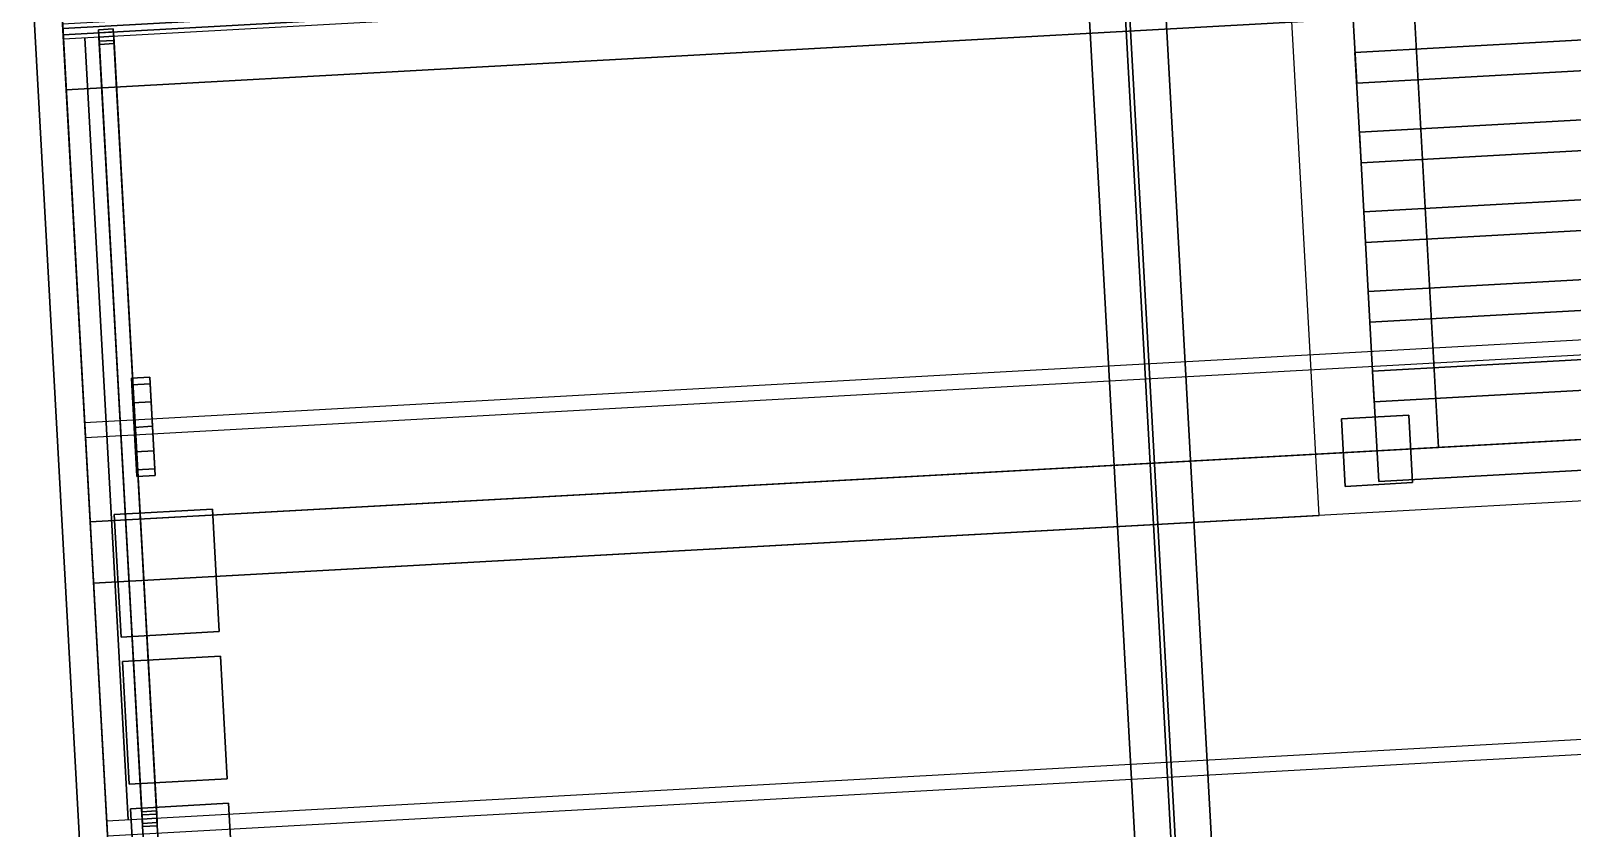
# Model space of a CAD drawing. Header units: millimetres. Extents: x -2005 to 6910, y -1718 to 7197.
# Drawn here: x -196 to 2315, y 1298 to 2597 of the extents above; entities that cross this region are included whole.
import ezdxf

# ---------------------------------------------------------------- set-up
doc = ezdxf.new("R2010")
doc.units = ezdxf.units.MM
for name, color, linetype in [('allocated_RRU_W_2', 7, 'Continuous'), ('allocated_RRU_W_3', 7, 'Continuous'), ('allocated_RRU_W_4', 7, 'Continuous'), ('embedded_beam_2', 7, 'Continuous'), ('embedded_beam_3', 7, 'Continuous'), ('embedded_beam_4', 7, 'Continuous'), ('exposed_roof_member', 7, 'Continuous'), ('fourth_floor_steel_deck', 7, 'Continuous'), ('open_roof_hatch', 7, 'Continuous'), ('primary_fourth_floor_floor_EW', 7, 'Continuous'), ('roof_cable_tray', 7, 'Continuous'), ('roof_parapet', 7, 'Continuous'), ('roof_slab', 7, 'Continuous'), ('tank_bosses_W', 7, 'Continuous'), ('tank_panels_W', 7, 'Continuous'), ('tank_ribs_W', 7, 'Continuous'), ('timber_access_frame', 7, 'Continuous'), ('timber_stair_treads', 7, 'Continuous')]:
    doc.layers.add(name, color=color, linetype=linetype)

msp = doc.modelspace()

# ---------------------------------------------------------------- linework, layer by layer
at = {"layer": 'allocated_RRU_W_2'}
for points in [[(-22.4, 1130.5, 20700), (-33.5, 1330.2, 20700), (126.3, 1339, 20700), (137.3, 1139.3, 20700)], [(-22.4, 1130.5, 21120), (137.3, 1139.3, 21120), (126.3, 1339, 21120), (-33.5, 1330.2, 21120)], [(126.3, 1339, 20700), (-33.5, 1330.2, 20700), (-33.5, 1330.2, 21120), (126.3, 1339, 21120)], [(137.3, 1139.3, 20700), (126.3, 1339, 20700), (126.3, 1339, 21120), (137.3, 1139.3, 21120)], [(-33.5, 1330.2, 20700), (-22.4, 1130.5, 20700), (-22.4, 1130.5, 21120), (-33.5, 1330.2, 21120)]]:
    msp.add_3dface(points, dxfattribs=at)
at = {"layer": 'allocated_RRU_W_3'}
for points in [[(-35.7, 1370.1, 20700), (-46.7, 1569.8, 20700), (113, 1578.6, 20700), (124.1, 1379, 20700)], [(-35.7, 1370.1, 21120), (124.1, 1379, 21120), (113, 1578.6, 21120), (-46.7, 1569.8, 21120)], [(113, 1578.6, 20700), (-46.7, 1569.8, 20700), (-46.7, 1569.8, 21120), (113, 1578.6, 21120)], [(-46.7, 1569.8, 20700), (-35.7, 1370.1, 20700), (-35.7, 1370.1, 21120), (-46.7, 1569.8, 21120)], [(124.1, 1379, 20700), (113, 1578.6, 20700), (113, 1578.6, 21120), (124.1, 1379, 21120)], [(-35.7, 1370.1, 20700), (124.1, 1379, 20700), (124.1, 1379, 21120), (-35.7, 1370.1, 21120)]]:
    msp.add_3dface(points, dxfattribs=at)
at = {"layer": 'allocated_RRU_W_4'}
for points in [[(-48.9, 1609.8, 20700), (-60, 1809.4, 20700), (99.8, 1818.3, 20700), (110.8, 1618.6, 20700)], [(-48.9, 1609.8, 21120), (110.8, 1618.6, 21120), (99.8, 1818.3, 21120), (-60, 1809.4, 21120)], [(99.8, 1818.3, 20700), (-60, 1809.4, 20700), (-60, 1809.4, 21120), (99.8, 1818.3, 21120)], [(-60, 1809.4, 20700), (-48.9, 1609.8, 20700), (-48.9, 1609.8, 21120), (-60, 1809.4, 21120)], [(110.8, 1618.6, 20700), (99.8, 1818.3, 20700), (99.8, 1818.3, 21120), (110.8, 1618.6, 21120)], [(-48.9, 1609.8, 20700), (110.8, 1618.6, 20700), (110.8, 1618.6, 21120), (-48.9, 1609.8, 21120)]]:
    msp.add_3dface(points, dxfattribs=at)
at = {"layer": 'embedded_beam_2'}
msp.add_3dface([(-71.1, 1286, 24820), (5121, 1573.1, 24820), (5119.6, 1597.1, 24820), (-72.4, 1310, 24820)], dxfattribs=at)
at = {"layer": 'embedded_beam_3'}
msp.add_3dface([(-107, 1935, 24820), (5085.1, 2222.1, 24820), (5083.8, 2246.1, 24820), (-108.3, 1959, 24820)], dxfattribs=at)
at = {"layer": 'embedded_beam_4'}
msp.add_3dface([(-142.9, 2584.1, 24820), (5049.2, 2871.1, 24820), (5047.9, 2895.1, 24820), (-144.2, 2608, 24820)], dxfattribs=at)
at = {"layer": 'exposed_roof_member'}
for points in [[(1668.3, 92.2, 24682), (1793.1, 99.1, 24682), (1506, 5291.2, 24682), (1381.2, 5284.3, 24682)], [(1793.1, 99.1, 24673), (1668.3, 92.2, 24673), (1381.2, 5284.3, 24673), (1506, 5291.2, 24673)], [(1668.3, 92.2, 24825), (1793.1, 99.1, 24825), (1506, 5291.2, 24825), (1381.2, 5284.3, 24825)], [(1793.1, 99.1, 24816), (1668.3, 92.2, 24816), (1381.2, 5284.3, 24816), (1506, 5291.2, 24816)], [(1668.3, 92.2, 24673), (1668.3, 92.2, 24682), (1381.2, 5284.3, 24682), (1381.2, 5284.3, 24673)], [(1668.3, 92.2, 24816), (1668.3, 92.2, 24825), (1381.2, 5284.3, 24825), (1381.2, 5284.3, 24816)], [(1727.2, 95.5, 24816), (1734.2, 95.9, 24816), (1447.1, 5288, 24816), (1440.1, 5287.6, 24816)], [(1734.2, 95.9, 24682), (1727.2, 95.5, 24682), (1440.1, 5287.6, 24682), (1447.1, 5288, 24682)], [(1727.2, 95.5, 24682), (1727.2, 95.5, 24816), (1440.1, 5287.6, 24816), (1440.1, 5287.6, 24682)], [(1734.2, 95.9, 24816), (1734.2, 95.9, 24682), (1447.1, 5288, 24682), (1447.1, 5288, 24816)], [(1793.1, 99.1, 24682), (1793.1, 99.1, 24673), (1506, 5291.2, 24673), (1506, 5291.2, 24682)], [(1793.1, 99.1, 24825), (1793.1, 99.1, 24816), (1506, 5291.2, 24816), (1506, 5291.2, 24825)]]:
    msp.add_3dface(points, dxfattribs=at)
at = {"layer": 'fourth_floor_steel_deck'}
for points in [[(-93.9, 1697.4, 20725), (1903.1, 1807.8, 20725), (1803.7, 3605.1, 20725), (-193.2, 3494.7, 20725)], [(0, 0, 20725), (5192.1, 287.1, 20725), (5098.2, 1984.5, 20725), (-93.9, 1697.4, 20725)]]:
    msp.add_3dface(points, dxfattribs=at)
at = {"layer": 'open_roof_hatch'}
msp.add_3dface([(2097.3, 1918.7, 25030), (3095.7, 1973.9, 25030), (3029.5, 3172.1, 26200), (2031, 3116.9, 26200)], dxfattribs=at)
at = {"layer": 'primary_fourth_floor_floor_EW'}
for points in [[(-148.8, 2690.9, 20235), (-138.3, 2501.2, 20235), (5053.8, 2788.3, 20235), (5043.3, 2978, 20235)], [(-138.3, 2501.2, 20215), (-148.8, 2690.9, 20215), (5043.3, 2978, 20215), (5053.8, 2788.3, 20215)], [(-148.8, 2690.9, 20725), (-138.3, 2501.2, 20725), (5053.8, 2788.3, 20725), (5043.3, 2978, 20725)], [(-138.3, 2501.2, 20705), (-148.8, 2690.9, 20705), (5043.3, 2978, 20705), (5053.8, 2788.3, 20705)], [(-143.8, 2601, 20705), (-143.3, 2591, 20705), (5048.8, 2878.1, 20705), (5048.3, 2888.1, 20705)], [(-143.3, 2591, 20235), (-143.8, 2601, 20235), (5048.3, 2888.1, 20235), (5048.8, 2878.1, 20235)], [(-143.3, 2591, 20705), (-143.3, 2591, 20235), (5048.8, 2878.1, 20235), (5048.8, 2878.1, 20705)], [(-138.3, 2501.2, 20235), (-138.3, 2501.2, 20215), (5053.8, 2788.3, 20215), (5053.8, 2788.3, 20235)], [(-138.3, 2501.2, 20725), (-138.3, 2501.2, 20705), (5053.8, 2788.3, 20705), (5053.8, 2788.3, 20725)], [(-148.8, 2690.9, 20235), (-148.8, 2690.9, 20215), (-138.3, 2501.2, 20215), (-138.3, 2501.2, 20235)], [(-148.8, 2690.9, 20725), (-148.8, 2690.9, 20705), (-138.3, 2501.2, 20705), (-138.3, 2501.2, 20725)], [(-143.8, 2601, 20705), (-143.8, 2601, 20235), (-143.3, 2591, 20235), (-143.3, 2591, 20705)]]:
    msp.add_3dface(points, dxfattribs=at)
at = {"layer": 'roof_cable_tray'}
for points in [[(-340, 5315.3, 25137.5), (-499.7, 5306.5, 25137.5), (-198.7, -137.2, 25137.5), (-39, -128.3, 25137.5)], [(-499.7, 5306.5, 25062.5), (-340, 5315.3, 25062.5), (-39, -128.3, 25062.5), (-198.7, -137.2, 25062.5)], [(-340, 5315.3, 25062.5), (-340, 5315.3, 25137.5), (-39, -128.3, 25137.5), (-39, -128.3, 25062.5)]]:
    msp.add_3dface(points, dxfattribs=at)
at = {"layer": 'roof_parapet'}
for points in [[(-649, -35.9, 25000), (-936.1, 5156.2, 25000), (-287.1, 5192.1, 25000), (0, 0, 25000)], [(-649, -35.9, 25550), (0, 0, 25550), (-287.1, 5192.1, 25550), (-936.1, 5156.2, 25550)], [(0, 0, 25000), (-287.1, 5192.1, 25000), (-287.1, 5192.1, 25550), (0, 0, 25550)]]:
    msp.add_3dface(points, dxfattribs=at)
at = {"layer": 'roof_slab'}
for points in [[(-99.4, 1797.3, 24825), (-176.7, 3195.1, 24825), (2020, 3316.6, 24825), (2097.3, 1918.7, 24825)], [(-99.4, 1797.3, 25000), (2097.3, 1918.7, 25000), (2020, 3316.6, 25000), (-176.7, 3195.1, 25000)], [(2097.3, 1918.7, 24825), (2020, 3316.6, 24825), (2020, 3316.6, 25000), (2097.3, 1918.7, 25000)], [(-176.7, 3195.1, 24825), (-99.4, 1797.3, 24825), (-99.4, 1797.3, 25000), (-176.7, 3195.1, 25000)], [(0, 0, 24825), (-99.4, 1797.3, 24825), (5092.7, 2084.3, 24825), (5192.1, 287.1, 24825)], [(0, 0, 25000), (5192.1, 287.1, 25000), (5092.7, 2084.3, 25000), (-99.4, 1797.3, 25000)], [(5092.7, 2084.3, 24825), (-99.4, 1797.3, 24825), (-99.4, 1797.3, 25000), (5092.7, 2084.3, 25000)], [(-99.4, 1797.3, 24825), (2097.3, 1918.7, 24825), (2097.3, 1918.7, 25000), (-99.4, 1797.3, 25000)], [(-99.4, 1797.3, 24825), (0, 0, 24825), (0, 0, 25000), (-99.4, 1797.3, 25000)]]:
    msp.add_3dface(points, dxfattribs=at)
at = {"layer": 'tank_bosses_W'}
for points in [[(-31.6, 2020.6, 21147.5), (-32.2, 2031.3, 21187.5), (-2.2, 2033, 21187.5), (-1.6, 2022.3, 21147.5)], [(-32.2, 2031.3, 21187.5), (-31.6, 2020.6, 21227.5), (-1.6, 2022.3, 21227.5), (-2.2, 2033, 21187.5)], [(-31.6, 2020.6, 22072.5), (-32.2, 2031.3, 22112.5), (-2.2, 2033, 22112.5), (-1.6, 2022.3, 22072.5)], [(-32.2, 2031.3, 22112.5), (-31.6, 2020.6, 22152.5), (-1.6, 2022.3, 22152.5), (-2.2, 2033, 22112.5)], [(-31.6, 2020.6, 22997.5), (-32.2, 2031.3, 23037.5), (-2.2, 2033, 23037.5), (-1.6, 2022.3, 22997.5)], [(-32.2, 2031.3, 23037.5), (-31.6, 2020.6, 23077.5), (-1.6, 2022.3, 23077.5), (-2.2, 2033, 23037.5)], [(-31.6, 2020.6, 23922.5), (-32.2, 2031.3, 23962.5), (-2.2, 2033, 23962.5), (-1.6, 2022.3, 23922.5)], [(-32.2, 2031.3, 23962.5), (-31.6, 2020.6, 24002.5), (-1.6, 2022.3, 24002.5), (-2.2, 2033, 23962.5)], [(-24, 1882.3, 21227.5), (-31.6, 2020.6, 21227.5), (-32.2, 2031.3, 21187.5)], [(-24, 1882.3, 21227.5), (-32.2, 2031.3, 21187.5), (-31.6, 2020.6, 21147.5)], [(-24, 1882.3, 22152.5), (-31.6, 2020.6, 22152.5), (-32.2, 2031.3, 22112.5)], [(-24, 1882.3, 22152.5), (-32.2, 2031.3, 22112.5), (-31.6, 2020.6, 22072.5)], [(-24, 1882.3, 23077.5), (-31.6, 2020.6, 23077.5), (-32.2, 2031.3, 23037.5)], [(-24, 1882.3, 23077.5), (-32.2, 2031.3, 23037.5), (-31.6, 2020.6, 22997.5)], [(-24, 1882.3, 24002.5), (-31.6, 2020.6, 24002.5), (-32.2, 2031.3, 23962.5)], [(-24, 1882.3, 24002.5), (-32.2, 2031.3, 23962.5), (-31.6, 2020.6, 23922.5)], [(-30, 1991.4, 21118.2), (-31.6, 2020.6, 21147.5), (-1.6, 2022.3, 21147.5), (0, 1993, 21118.2)], [(-31.6, 2020.6, 21227.5), (-30, 1991.4, 21256.8), (0, 1993, 21256.8), (-1.6, 2022.3, 21227.5)], [(-30, 1991.4, 22043.2), (-31.6, 2020.6, 22072.5), (-1.6, 2022.3, 22072.5), (0, 1993, 22043.2)], [(-31.6, 2020.6, 22152.5), (-30, 1991.4, 22181.8), (0, 1993, 22181.8), (-1.6, 2022.3, 22152.5)], [(-30, 1991.4, 22968.2), (-31.6, 2020.6, 22997.5), (-1.6, 2022.3, 22997.5), (0, 1993, 22968.2)], [(-31.6, 2020.6, 23077.5), (-30, 1991.4, 23106.8), (0, 1993, 23106.8), (-1.6, 2022.3, 23077.5)], [(-30, 1991.4, 23893.2), (-31.6, 2020.6, 23922.5), (-1.6, 2022.3, 23922.5), (0, 1993, 23893.2)], [(-31.6, 2020.6, 24002.5), (-30, 1991.4, 24031.8), (0, 1993, 24031.8), (-1.6, 2022.3, 24002.5)], [(-24, 1882.3, 21227.5), (-30, 1991.4, 21256.8), (-31.6, 2020.6, 21227.5)], [(-24, 1882.3, 21227.5), (-31.6, 2020.6, 21147.5), (-30, 1991.4, 21118.2)], [(-24, 1882.3, 22152.5), (-30, 1991.4, 22181.8), (-31.6, 2020.6, 22152.5)], [(-24, 1882.3, 22152.5), (-31.6, 2020.6, 22072.5), (-30, 1991.4, 22043.2)], [(-24, 1882.3, 23077.5), (-30, 1991.4, 23106.8), (-31.6, 2020.6, 23077.5)], [(-24, 1882.3, 23077.5), (-31.6, 2020.6, 22997.5), (-30, 1991.4, 22968.2)], [(-24, 1882.3, 24002.5), (-30, 1991.4, 24031.8), (-31.6, 2020.6, 24002.5)], [(-24, 1882.3, 24002.5), (-31.6, 2020.6, 23922.5), (-30, 1991.4, 23893.2)], [(6.6, 1873.2, 21187.5), (-1.6, 2022.3, 21147.5), (-2.2, 2033, 21187.5)], [(6.6, 1873.2, 21187.5), (-2.2, 2033, 21187.5), (-1.6, 2022.3, 21227.5)], [(6.6, 1873.2, 22112.5), (-1.6, 2022.3, 22072.5), (-2.2, 2033, 22112.5)], [(6.6, 1873.2, 22112.5), (-2.2, 2033, 22112.5), (-1.6, 2022.3, 22152.5)], [(6.6, 1873.2, 23037.5), (-1.6, 2022.3, 22997.5), (-2.2, 2033, 23037.5)], [(6.6, 1873.2, 23037.5), (-2.2, 2033, 23037.5), (-1.6, 2022.3, 23077.5)], [(6.6, 1873.2, 23962.5), (-1.6, 2022.3, 23922.5), (-2.2, 2033, 23962.5)], [(6.6, 1873.2, 23962.5), (-2.2, 2033, 23962.5), (-1.6, 2022.3, 24002.5)], [(6.6, 1873.2, 21187.5), (0, 1993, 21118.2), (-1.6, 2022.3, 21147.5)], [(6.6, 1873.2, 21187.5), (-1.6, 2022.3, 21227.5), (0, 1993, 21256.8)], [(6.6, 1873.2, 22112.5), (0, 1993, 22043.2), (-1.6, 2022.3, 22072.5)], [(6.6, 1873.2, 22112.5), (-1.6, 2022.3, 22152.5), (0, 1993, 22181.8)], [(6.6, 1873.2, 23037.5), (0, 1993, 22968.2), (-1.6, 2022.3, 22997.5)], [(6.6, 1873.2, 23037.5), (-1.6, 2022.3, 23077.5), (0, 1993, 23106.8)], [(6.6, 1873.2, 23962.5), (0, 1993, 23893.2), (-1.6, 2022.3, 23922.5)], [(6.6, 1873.2, 23962.5), (-1.6, 2022.3, 24002.5), (0, 1993, 24031.8)], [(-27.8, 1951.4, 21107.5), (-30, 1991.4, 21118.2), (0, 1993, 21118.2), (2.2, 1953.1, 21107.5)], [(-30, 1991.4, 21256.8), (-27.8, 1951.4, 21267.5), (2.2, 1953.1, 21267.5), (0, 1993, 21256.8)], [(-27.8, 1951.4, 22032.5), (-30, 1991.4, 22043.2), (0, 1993, 22043.2), (2.2, 1953.1, 22032.5)], [(-30, 1991.4, 22181.8), (-27.8, 1951.4, 22192.5), (2.2, 1953.1, 22192.5), (0, 1993, 22181.8)], [(-27.8, 1951.4, 22957.5), (-30, 1991.4, 22968.2), (0, 1993, 22968.2), (2.2, 1953.1, 22957.5)], [(-30, 1991.4, 23106.8), (-27.8, 1951.4, 23117.5), (2.2, 1953.1, 23117.5), (0, 1993, 23106.8)], [(-27.8, 1951.4, 23882.5), (-30, 1991.4, 23893.2), (0, 1993, 23893.2), (2.2, 1953.1, 23882.5)], [(-30, 1991.4, 24031.8), (-27.8, 1951.4, 24042.5), (2.2, 1953.1, 24042.5), (0, 1993, 24031.8)], [(-24, 1882.3, 21227.5), (-27.8, 1951.4, 21267.5), (-30, 1991.4, 21256.8)], [(-24, 1882.3, 21227.5), (-30, 1991.4, 21118.2), (-27.8, 1951.4, 21107.5)], [(-24, 1882.3, 22152.5), (-27.8, 1951.4, 22192.5), (-30, 1991.4, 22181.8)], [(-24, 1882.3, 22152.5), (-30, 1991.4, 22043.2), (-27.8, 1951.4, 22032.5)], [(-24, 1882.3, 23077.5), (-27.8, 1951.4, 23117.5), (-30, 1991.4, 23106.8)], [(-24, 1882.3, 23077.5), (-30, 1991.4, 22968.2), (-27.8, 1951.4, 22957.5)], [(-24, 1882.3, 24002.5), (-27.8, 1951.4, 24042.5), (-30, 1991.4, 24031.8)], [(-24, 1882.3, 24002.5), (-30, 1991.4, 23893.2), (-27.8, 1951.4, 23882.5)], [(6.6, 1873.2, 21187.5), (2.2, 1953.1, 21107.5), (0, 1993, 21118.2)], [(6.6, 1873.2, 21187.5), (0, 1993, 21256.8), (2.2, 1953.1, 21267.5)], [(6.6, 1873.2, 22112.5), (2.2, 1953.1, 22032.5), (0, 1993, 22043.2)], [(6.6, 1873.2, 22112.5), (0, 1993, 22181.8), (2.2, 1953.1, 22192.5)], [(6.6, 1873.2, 23037.5), (2.2, 1953.1, 22957.5), (0, 1993, 22968.2)], [(6.6, 1873.2, 23037.5), (0, 1993, 23106.8), (2.2, 1953.1, 23117.5)], [(6.6, 1873.2, 23962.5), (2.2, 1953.1, 23882.5), (0, 1993, 23893.2)], [(6.6, 1873.2, 23962.5), (0, 1993, 24031.8), (2.2, 1953.1, 24042.5)], [(-25.6, 1911.5, 21118.2), (-27.8, 1951.4, 21107.5), (2.2, 1953.1, 21107.5), (4.4, 1913.2, 21118.2)], [(-27.8, 1951.4, 21267.5), (-25.6, 1911.5, 21256.8), (4.4, 1913.2, 21256.8), (2.2, 1953.1, 21267.5)], [(-25.6, 1911.5, 22043.2), (-27.8, 1951.4, 22032.5), (2.2, 1953.1, 22032.5), (4.4, 1913.2, 22043.2)], [(-27.8, 1951.4, 22192.5), (-25.6, 1911.5, 22181.8), (4.4, 1913.2, 22181.8), (2.2, 1953.1, 22192.5)], [(-25.6, 1911.5, 22968.2), (-27.8, 1951.4, 22957.5), (2.2, 1953.1, 22957.5), (4.4, 1913.2, 22968.2)], [(-27.8, 1951.4, 23117.5), (-25.6, 1911.5, 23106.8), (4.4, 1913.2, 23106.8), (2.2, 1953.1, 23117.5)], [(-25.6, 1911.5, 23893.2), (-27.8, 1951.4, 23882.5), (2.2, 1953.1, 23882.5), (4.4, 1913.2, 23893.2)], [(-27.8, 1951.4, 24042.5), (-25.6, 1911.5, 24031.8), (4.4, 1913.2, 24031.8), (2.2, 1953.1, 24042.5)], [(-24, 1882.3, 21227.5), (-25.6, 1911.5, 21256.8), (-27.8, 1951.4, 21267.5)], [(-24, 1882.3, 21227.5), (-27.8, 1951.4, 21107.5), (-25.6, 1911.5, 21118.2)], [(-24, 1882.3, 22152.5), (-25.6, 1911.5, 22181.8), (-27.8, 1951.4, 22192.5)], [(-24, 1882.3, 22152.5), (-27.8, 1951.4, 22032.5), (-25.6, 1911.5, 22043.2)], [(-24, 1882.3, 23077.5), (-25.6, 1911.5, 23106.8), (-27.8, 1951.4, 23117.5)], [(-24, 1882.3, 23077.5), (-27.8, 1951.4, 22957.5), (-25.6, 1911.5, 22968.2)], [(-24, 1882.3, 24002.5), (-25.6, 1911.5, 24031.8), (-27.8, 1951.4, 24042.5)], [(-24, 1882.3, 24002.5), (-27.8, 1951.4, 23882.5), (-25.6, 1911.5, 23893.2)], [(6.6, 1873.2, 21187.5), (4.4, 1913.2, 21118.2), (2.2, 1953.1, 21107.5)], [(6.6, 1873.2, 21187.5), (2.2, 1953.1, 21267.5), (4.4, 1913.2, 21256.8)], [(6.6, 1873.2, 22112.5), (4.4, 1913.2, 22043.2), (2.2, 1953.1, 22032.5)], [(6.6, 1873.2, 22112.5), (2.2, 1953.1, 22192.5), (4.4, 1913.2, 22181.8)], [(6.6, 1873.2, 23037.5), (4.4, 1913.2, 22968.2), (2.2, 1953.1, 22957.5)], [(6.6, 1873.2, 23037.5), (2.2, 1953.1, 23117.5), (4.4, 1913.2, 23106.8)], [(6.6, 1873.2, 23962.5), (4.4, 1913.2, 23893.2), (2.2, 1953.1, 23882.5)], [(6.6, 1873.2, 23962.5), (2.2, 1953.1, 24042.5), (4.4, 1913.2, 24031.8)], [(-24, 1882.3, 21147.5), (-25.6, 1911.5, 21118.2), (4.4, 1913.2, 21118.2), (6, 1883.9, 21147.5)], [(-25.6, 1911.5, 21256.8), (-24, 1882.3, 21227.5), (6, 1883.9, 21227.5), (4.4, 1913.2, 21256.8)], [(-24, 1882.3, 22072.5), (-25.6, 1911.5, 22043.2), (4.4, 1913.2, 22043.2), (6, 1883.9, 22072.5)], [(-25.6, 1911.5, 22181.8), (-24, 1882.3, 22152.5), (6, 1883.9, 22152.5), (4.4, 1913.2, 22181.8)], [(-24, 1882.3, 22997.5), (-25.6, 1911.5, 22968.2), (4.4, 1913.2, 22968.2), (6, 1883.9, 22997.5)], [(-25.6, 1911.5, 23106.8), (-24, 1882.3, 23077.5), (6, 1883.9, 23077.5), (4.4, 1913.2, 23106.8)], [(-24, 1882.3, 23922.5), (-25.6, 1911.5, 23893.2), (4.4, 1913.2, 23893.2), (6, 1883.9, 23922.5)], [(-25.6, 1911.5, 24031.8), (-24, 1882.3, 24002.5), (6, 1883.9, 24002.5), (4.4, 1913.2, 24031.8)], [(-24, 1882.3, 21227.5), (-25.6, 1911.5, 21118.2), (-24, 1882.3, 21147.5)], [(-24, 1882.3, 22152.5), (-25.6, 1911.5, 22043.2), (-24, 1882.3, 22072.5)], [(-24, 1882.3, 23077.5), (-25.6, 1911.5, 22968.2), (-24, 1882.3, 22997.5)], [(-24, 1882.3, 24002.5), (-25.6, 1911.5, 23893.2), (-24, 1882.3, 23922.5)], [(6.6, 1873.2, 21187.5), (6, 1883.9, 21147.5), (4.4, 1913.2, 21118.2)], [(6.6, 1873.2, 21187.5), (4.4, 1913.2, 21256.8), (6, 1883.9, 21227.5)], [(6.6, 1873.2, 22112.5), (6, 1883.9, 22072.5), (4.4, 1913.2, 22043.2)], [(6.6, 1873.2, 22112.5), (4.4, 1913.2, 22181.8), (6, 1883.9, 22152.5)], [(6.6, 1873.2, 23037.5), (6, 1883.9, 22997.5), (4.4, 1913.2, 22968.2)], [(6.6, 1873.2, 23037.5), (4.4, 1913.2, 23106.8), (6, 1883.9, 23077.5)], [(6.6, 1873.2, 23962.5), (6, 1883.9, 23922.5), (4.4, 1913.2, 23893.2)], [(6.6, 1873.2, 23962.5), (4.4, 1913.2, 24031.8), (6, 1883.9, 24002.5)], [(-23.4, 1871.6, 21187.5), (-24, 1882.3, 21147.5), (6, 1883.9, 21147.5), (6.6, 1873.2, 21187.5)], [(-24, 1882.3, 21227.5), (-23.4, 1871.6, 21187.5), (6.6, 1873.2, 21187.5), (6, 1883.9, 21227.5)], [(-23.4, 1871.6, 22112.5), (-24, 1882.3, 22072.5), (6, 1883.9, 22072.5), (6.6, 1873.2, 22112.5)], [(-24, 1882.3, 22152.5), (-23.4, 1871.6, 22112.5), (6.6, 1873.2, 22112.5), (6, 1883.9, 22152.5)], [(-23.4, 1871.6, 23037.5), (-24, 1882.3, 22997.5), (6, 1883.9, 22997.5), (6.6, 1873.2, 23037.5)], [(-24, 1882.3, 23077.5), (-23.4, 1871.6, 23037.5), (6.6, 1873.2, 23037.5), (6, 1883.9, 23077.5)], [(-23.4, 1871.6, 23962.5), (-24, 1882.3, 23922.5), (6, 1883.9, 23922.5), (6.6, 1873.2, 23962.5)], [(-24, 1882.3, 24002.5), (-23.4, 1871.6, 23962.5), (6.6, 1873.2, 23962.5), (6, 1883.9, 24002.5)], [(-24, 1882.3, 21227.5), (-24, 1882.3, 21147.5), (-23.4, 1871.6, 21187.5)], [(-24, 1882.3, 22152.5), (-24, 1882.3, 22072.5), (-23.4, 1871.6, 22112.5)], [(-24, 1882.3, 23077.5), (-24, 1882.3, 22997.5), (-23.4, 1871.6, 23037.5)], [(-24, 1882.3, 24002.5), (-24, 1882.3, 23922.5), (-23.4, 1871.6, 23962.5)]]:
    msp.add_3dface(points, dxfattribs=at)
at = {"layer": 'tank_panels_W'}
for points in [[(-107.9, 2586, 20737), (-37.5, 1311.9, 20737), (-37.5, 1311.9, 21638), (-107.9, 2586, 21638)], [(-107.9, 2586, 21662), (-37.5, 1311.9, 21662), (-37.5, 1311.9, 22563), (-107.9, 2586, 22563)], [(-107.9, 2586, 22587), (-37.5, 1311.9, 22587), (-37.5, 1311.9, 23488), (-107.9, 2586, 23488)], [(-107.9, 2586, 23512), (-37.5, 1311.9, 23512), (-37.5, 1311.9, 24413), (-107.9, 2586, 24413)]]:
    msp.add_3dface(points, dxfattribs=at)
at = {"layer": 'tank_ribs_W'}
for points in [[(-85.6, 2599.2, 21638), (-84.3, 2575.3, 21638), (-60.3, 2576.6, 21638), (-61.7, 2600.6, 21638)], [(-85.6, 2599.2, 20737), (-61.7, 2600.6, 20737), (-60.3, 2576.6, 20737), (-84.3, 2575.3, 20737)], [(-85.6, 2599.2, 22563), (-84.3, 2575.3, 22563), (-60.3, 2576.6, 22563), (-61.7, 2600.6, 22563)], [(-85.6, 2599.2, 21662), (-61.7, 2600.6, 21662), (-60.3, 2576.6, 21662), (-84.3, 2575.3, 21662)], [(-85.6, 2599.2, 23488), (-84.3, 2575.3, 23488), (-60.3, 2576.6, 23488), (-61.7, 2600.6, 23488)], [(-85.6, 2599.2, 22587), (-61.7, 2600.6, 22587), (-60.3, 2576.6, 22587), (-84.3, 2575.3, 22587)], [(-85.6, 2599.2, 24413), (-84.3, 2575.3, 24413), (-60.3, 2576.6, 24413), (-61.7, 2600.6, 24413)], [(-85.6, 2599.2, 23512), (-61.7, 2600.6, 23512), (-60.3, 2576.6, 23512), (-84.3, 2575.3, 23512)], [(-84.3, 2575.3, 21638), (-85.6, 2599.2, 21638), (-85.6, 2599.2, 20737), (-84.3, 2575.3, 20737)], [(-84.3, 2575.3, 22563), (-85.6, 2599.2, 22563), (-85.6, 2599.2, 21662), (-84.3, 2575.3, 21662)], [(-84.3, 2575.3, 23488), (-85.6, 2599.2, 23488), (-85.6, 2599.2, 22587), (-84.3, 2575.3, 22587)], [(-84.3, 2575.3, 24413), (-85.6, 2599.2, 24413), (-85.6, 2599.2, 23512), (-84.3, 2575.3, 23512)], [(-61.4, 2595.5, 20746.8), (-60.6, 2581.7, 20727.2), (-84.6, 2580.3, 20727.2), (-85.3, 2594.2, 20746.8)], [(-61.4, 2595.5, 20746.8), (-85.3, 2594.2, 20746.8), (-14.9, 1320.1, 21647.8), (9.1, 1321.4, 21647.8)], [(-60.6, 2581.7, 21647.8), (-61.4, 2595.5, 21628.2), (-85.3, 2594.2, 21628.2), (-84.6, 2580.3, 21647.8)], [(-85.3, 2594.2, 21628.2), (-61.4, 2595.5, 21628.2), (9.1, 1321.4, 20727.2), (-14.9, 1320.1, 20727.2)], [(-61.4, 2595.5, 21671.8), (-60.6, 2581.7, 21652.2), (-84.6, 2580.3, 21652.2), (-85.3, 2594.2, 21671.8)], [(-61.4, 2595.5, 21671.8), (-85.3, 2594.2, 21671.8), (-14.9, 1320.1, 22572.8), (9.1, 1321.4, 22572.8)], [(-60.6, 2581.7, 22572.8), (-61.4, 2595.5, 22553.2), (-85.3, 2594.2, 22553.2), (-84.6, 2580.3, 22572.8)], [(-85.3, 2594.2, 22553.2), (-61.4, 2595.5, 22553.2), (9.1, 1321.4, 21652.2), (-14.9, 1320.1, 21652.2)], [(-61.4, 2595.5, 22596.8), (-60.6, 2581.7, 22577.2), (-84.6, 2580.3, 22577.2), (-85.3, 2594.2, 22596.8)], [(-61.4, 2595.5, 22596.8), (-85.3, 2594.2, 22596.8), (-14.9, 1320.1, 23497.8), (9.1, 1321.4, 23497.8)], [(-60.6, 2581.7, 23497.8), (-61.4, 2595.5, 23478.2), (-85.3, 2594.2, 23478.2), (-84.6, 2580.3, 23497.8)], [(-85.3, 2594.2, 23478.2), (-61.4, 2595.5, 23478.2), (9.1, 1321.4, 22577.2), (-14.9, 1320.1, 22577.2)], [(-61.4, 2595.5, 23521.8), (-60.6, 2581.7, 23502.2), (-84.6, 2580.3, 23502.2), (-85.3, 2594.2, 23521.8)], [(-61.4, 2595.5, 23521.8), (-85.3, 2594.2, 23521.8), (-14.9, 1320.1, 24422.8), (9.1, 1321.4, 24422.8)], [(-60.6, 2581.7, 24422.8), (-61.4, 2595.5, 24403.2), (-85.3, 2594.2, 24403.2), (-84.6, 2580.3, 24422.8)], [(-85.3, 2594.2, 24403.2), (-61.4, 2595.5, 24403.2), (9.1, 1321.4, 23502.2), (-14.9, 1320.1, 23502.2)], [(-85.3, 2594.2, 20746.8), (-84.6, 2580.3, 20727.2), (-14.1, 1306.3, 21628.2), (-14.9, 1320.1, 21647.8)], [(-84.6, 2580.3, 21647.8), (-85.3, 2594.2, 21628.2), (-14.9, 1320.1, 20727.2), (-14.1, 1306.3, 20746.8)], [(-85.3, 2594.2, 21671.8), (-84.6, 2580.3, 21652.2), (-14.1, 1306.3, 22553.2), (-14.9, 1320.1, 22572.8)], [(-84.6, 2580.3, 22572.8), (-85.3, 2594.2, 22553.2), (-14.9, 1320.1, 21652.2), (-14.1, 1306.3, 21671.8)], [(-85.3, 2594.2, 22596.8), (-84.6, 2580.3, 22577.2), (-14.1, 1306.3, 23478.2), (-14.9, 1320.1, 23497.8)], [(-84.6, 2580.3, 23497.8), (-85.3, 2594.2, 23478.2), (-14.9, 1320.1, 22577.2), (-14.1, 1306.3, 22596.8)], [(-85.3, 2594.2, 23521.8), (-84.6, 2580.3, 23502.2), (-14.1, 1306.3, 24403.2), (-14.9, 1320.1, 24422.8)], [(-84.6, 2580.3, 24422.8), (-85.3, 2594.2, 24403.2), (-14.9, 1320.1, 23502.2), (-14.1, 1306.3, 23521.8)], [(-61, 2588.6, 20749), (-61, 2588.6, 20725), (-85, 2587.3, 20725), (-85, 2587.3, 20749)], [(-61, 2588.6, 20749), (-85, 2587.3, 20749), (-14.5, 1313.2, 20749), (9.4, 1314.5, 20749)], [(-85, 2587.3, 20725), (-61, 2588.6, 20725), (9.4, 1314.5, 20725), (-14.5, 1313.2, 20725)], [(-85, 2587.3, 21650), (-61, 2588.6, 21650), (-61, 2588.6, 21626), (-85, 2587.3, 21626)], [(-14.5, 1313.2, 21650), (9.4, 1314.5, 21650), (-61, 2588.6, 21650), (-85, 2587.3, 21650)], [(9.4, 1314.5, 21626), (-14.5, 1313.2, 21626), (-85, 2587.3, 21626), (-61, 2588.6, 21626)], [(-61, 2588.6, 21674), (-61, 2588.6, 21650), (-85, 2587.3, 21650), (-85, 2587.3, 21674)], [(-61, 2588.6, 21674), (-85, 2587.3, 21674), (-14.5, 1313.2, 21674), (9.4, 1314.5, 21674)], [(-85, 2587.3, 21650), (-61, 2588.6, 21650), (9.4, 1314.5, 21650), (-14.5, 1313.2, 21650)], [(-85, 2587.3, 22575), (-61, 2588.6, 22575), (-61, 2588.6, 22551), (-85, 2587.3, 22551)], [(-14.5, 1313.2, 22575), (9.4, 1314.5, 22575), (-61, 2588.6, 22575), (-85, 2587.3, 22575)], [(9.4, 1314.5, 22551), (-14.5, 1313.2, 22551), (-85, 2587.3, 22551), (-61, 2588.6, 22551)], [(-61, 2588.6, 22599), (-61, 2588.6, 22575), (-85, 2587.3, 22575), (-85, 2587.3, 22599)], [(-61, 2588.6, 22599), (-85, 2587.3, 22599), (-14.5, 1313.2, 22599), (9.4, 1314.5, 22599)], [(-85, 2587.3, 22575), (-61, 2588.6, 22575), (9.4, 1314.5, 22575), (-14.5, 1313.2, 22575)], [(-85, 2587.3, 23500), (-61, 2588.6, 23500), (-61, 2588.6, 23476), (-85, 2587.3, 23476)], [(-14.5, 1313.2, 23500), (9.4, 1314.5, 23500), (-61, 2588.6, 23500), (-85, 2587.3, 23500)], [(9.4, 1314.5, 23476), (-14.5, 1313.2, 23476), (-85, 2587.3, 23476), (-61, 2588.6, 23476)], [(-61, 2588.6, 23524), (-61, 2588.6, 23500), (-85, 2587.3, 23500), (-85, 2587.3, 23524)], [(-61, 2588.6, 23524), (-85, 2587.3, 23524), (-14.5, 1313.2, 23524), (9.4, 1314.5, 23524)], [(-85, 2587.3, 23500), (-61, 2588.6, 23500), (9.4, 1314.5, 23500), (-14.5, 1313.2, 23500)], [(-85, 2587.3, 24425), (-61, 2588.6, 24425), (-61, 2588.6, 24401), (-85, 2587.3, 24401)], [(-14.5, 1313.2, 24425), (9.4, 1314.5, 24425), (-61, 2588.6, 24425), (-85, 2587.3, 24425)], [(9.4, 1314.5, 24401), (-14.5, 1313.2, 24401), (-85, 2587.3, 24401), (-61, 2588.6, 24401)], [(-85, 2587.3, 20749), (-85, 2587.3, 20725), (-14.5, 1313.2, 20725), (-14.5, 1313.2, 20749)], [(-14.5, 1313.2, 21626), (-14.5, 1313.2, 21650), (-85, 2587.3, 21650), (-85, 2587.3, 21626)], [(-85, 2587.3, 21674), (-85, 2587.3, 21650), (-14.5, 1313.2, 21650), (-14.5, 1313.2, 21674)], [(-14.5, 1313.2, 22551), (-14.5, 1313.2, 22575), (-85, 2587.3, 22575), (-85, 2587.3, 22551)], [(-85, 2587.3, 22599), (-85, 2587.3, 22575), (-14.5, 1313.2, 22575), (-14.5, 1313.2, 22599)], [(-14.5, 1313.2, 23476), (-14.5, 1313.2, 23500), (-85, 2587.3, 23500), (-85, 2587.3, 23476)], [(-85, 2587.3, 23524), (-85, 2587.3, 23500), (-14.5, 1313.2, 23500), (-14.5, 1313.2, 23524)], [(-14.5, 1313.2, 24401), (-14.5, 1313.2, 24425), (-85, 2587.3, 24425), (-85, 2587.3, 24401)], [(-61.7, 2600.6, 21638), (-60.3, 2576.6, 21638), (-60.3, 2576.6, 20737), (-61.7, 2600.6, 20737)], [(-61.7, 2600.6, 22563), (-60.3, 2576.6, 22563), (-60.3, 2576.6, 21662), (-61.7, 2600.6, 21662)], [(-61.7, 2600.6, 23488), (-60.3, 2576.6, 23488), (-60.3, 2576.6, 22587), (-61.7, 2600.6, 22587)], [(-61.7, 2600.6, 24413), (-60.3, 2576.6, 24413), (-60.3, 2576.6, 23512), (-61.7, 2600.6, 23512)], [(-60.6, 2581.7, 20727.2), (-61.4, 2595.5, 20746.8), (9.1, 1321.4, 21647.8), (9.8, 1307.6, 21628.2)], [(-61.4, 2595.5, 21628.2), (-60.6, 2581.7, 21647.8), (9.8, 1307.6, 20746.8), (9.1, 1321.4, 20727.2)], [(-60.6, 2581.7, 21652.2), (-61.4, 2595.5, 21671.8), (9.1, 1321.4, 22572.8), (9.8, 1307.6, 22553.2)], [(-61.4, 2595.5, 22553.2), (-60.6, 2581.7, 22572.8), (9.8, 1307.6, 21671.8), (9.1, 1321.4, 21652.2)], [(-60.6, 2581.7, 22577.2), (-61.4, 2595.5, 22596.8), (9.1, 1321.4, 23497.8), (9.8, 1307.6, 23478.2)], [(-61.4, 2595.5, 23478.2), (-60.6, 2581.7, 23497.8), (9.8, 1307.6, 22596.8), (9.1, 1321.4, 22577.2)], [(-60.6, 2581.7, 23502.2), (-61.4, 2595.5, 23521.8), (9.1, 1321.4, 24422.8), (9.8, 1307.6, 24403.2)], [(-61.4, 2595.5, 24403.2), (-60.6, 2581.7, 24422.8), (9.8, 1307.6, 23521.8), (9.1, 1321.4, 23502.2)], [(-61, 2588.6, 20725), (-61, 2588.6, 20749), (9.4, 1314.5, 20749), (9.4, 1314.5, 20725)], [(9.4, 1314.5, 21650), (9.4, 1314.5, 21626), (-61, 2588.6, 21626), (-61, 2588.6, 21650)], [(-61, 2588.6, 21650), (-61, 2588.6, 21674), (9.4, 1314.5, 21674), (9.4, 1314.5, 21650)], [(9.4, 1314.5, 22575), (9.4, 1314.5, 22551), (-61, 2588.6, 22551), (-61, 2588.6, 22575)], [(-61, 2588.6, 22575), (-61, 2588.6, 22599), (9.4, 1314.5, 22599), (9.4, 1314.5, 22575)], [(9.4, 1314.5, 23500), (9.4, 1314.5, 23476), (-61, 2588.6, 23476), (-61, 2588.6, 23500)], [(-61, 2588.6, 23500), (-61, 2588.6, 23524), (9.4, 1314.5, 23524), (9.4, 1314.5, 23500)], [(9.4, 1314.5, 24425), (9.4, 1314.5, 24401), (-61, 2588.6, 24401), (-61, 2588.6, 24425)], [(-84.6, 2580.3, 20727.2), (-60.6, 2581.7, 20727.2), (9.8, 1307.6, 21628.2), (-14.1, 1306.3, 21628.2)], [(-60.6, 2581.7, 21647.8), (-84.6, 2580.3, 21647.8), (-14.1, 1306.3, 20746.8), (9.8, 1307.6, 20746.8)], [(-84.6, 2580.3, 21652.2), (-60.6, 2581.7, 21652.2), (9.8, 1307.6, 22553.2), (-14.1, 1306.3, 22553.2)], [(-60.6, 2581.7, 22572.8), (-84.6, 2580.3, 22572.8), (-14.1, 1306.3, 21671.8), (9.8, 1307.6, 21671.8)], [(-84.6, 2580.3, 22577.2), (-60.6, 2581.7, 22577.2), (9.8, 1307.6, 23478.2), (-14.1, 1306.3, 23478.2)], [(-60.6, 2581.7, 23497.8), (-84.6, 2580.3, 23497.8), (-14.1, 1306.3, 22596.8), (9.8, 1307.6, 22596.8)], [(-84.6, 2580.3, 23502.2), (-60.6, 2581.7, 23502.2), (9.8, 1307.6, 24403.2), (-14.1, 1306.3, 24403.2)], [(-60.6, 2581.7, 24422.8), (-84.6, 2580.3, 24422.8), (-14.1, 1306.3, 23521.8), (9.8, 1307.6, 23521.8)], [(-60.3, 2576.6, 21638), (-84.3, 2575.3, 21638), (-84.3, 2575.3, 20737), (-60.3, 2576.6, 20737)], [(-60.3, 2576.6, 22563), (-84.3, 2575.3, 22563), (-84.3, 2575.3, 21662), (-60.3, 2576.6, 21662)], [(-60.3, 2576.6, 23488), (-84.3, 2575.3, 23488), (-84.3, 2575.3, 22587), (-60.3, 2576.6, 22587)], [(-60.3, 2576.6, 24413), (-84.3, 2575.3, 24413), (-84.3, 2575.3, 23512), (-60.3, 2576.6, 23512)], [(-13.9, 1301.2, 20737), (-15.2, 1325.2, 20737), (8.8, 1326.5, 20737), (10.1, 1302.5, 20737)], [(-13.9, 1301.2, 21638), (10.1, 1302.5, 21638), (8.8, 1326.5, 21638), (-15.2, 1325.2, 21638)], [(8.8, 1326.5, 20737), (-15.2, 1325.2, 20737), (-15.2, 1325.2, 21638), (8.8, 1326.5, 21638)], [(-13.9, 1301.2, 21662), (-15.2, 1325.2, 21662), (8.8, 1326.5, 21662), (10.1, 1302.5, 21662)], [(-13.9, 1301.2, 22563), (10.1, 1302.5, 22563), (8.8, 1326.5, 22563), (-15.2, 1325.2, 22563)], [(8.8, 1326.5, 21662), (-15.2, 1325.2, 21662), (-15.2, 1325.2, 22563), (8.8, 1326.5, 22563)], [(-13.9, 1301.2, 22587), (-15.2, 1325.2, 22587), (8.8, 1326.5, 22587), (10.1, 1302.5, 22587)], [(-13.9, 1301.2, 23488), (10.1, 1302.5, 23488), (8.8, 1326.5, 23488), (-15.2, 1325.2, 23488)], [(8.8, 1326.5, 22587), (-15.2, 1325.2, 22587), (-15.2, 1325.2, 23488), (8.8, 1326.5, 23488)], [(-13.9, 1301.2, 23512), (-15.2, 1325.2, 23512), (8.8, 1326.5, 23512), (10.1, 1302.5, 23512)], [(-13.9, 1301.2, 24413), (10.1, 1302.5, 24413), (8.8, 1326.5, 24413), (-15.2, 1325.2, 24413)], [(8.8, 1326.5, 23512), (-15.2, 1325.2, 23512), (-15.2, 1325.2, 24413), (8.8, 1326.5, 24413)], [(-15.2, 1325.2, 20737), (-13.9, 1301.2, 20737), (-13.9, 1301.2, 21638), (-15.2, 1325.2, 21638)], [(-15.2, 1325.2, 21662), (-13.9, 1301.2, 21662), (-13.9, 1301.2, 22563), (-15.2, 1325.2, 22563)], [(-15.2, 1325.2, 22587), (-13.9, 1301.2, 22587), (-13.9, 1301.2, 23488), (-15.2, 1325.2, 23488)], [(-15.2, 1325.2, 23512), (-13.9, 1301.2, 23512), (-13.9, 1301.2, 24413), (-15.2, 1325.2, 24413)], [(9.1, 1321.4, 21647.8), (-14.9, 1320.1, 21647.8), (-14.1, 1306.3, 21628.2), (9.8, 1307.6, 21628.2)], [(9.8, 1307.6, 20746.8), (-14.1, 1306.3, 20746.8), (-14.9, 1320.1, 20727.2), (9.1, 1321.4, 20727.2)], [(9.1, 1321.4, 22572.8), (-14.9, 1320.1, 22572.8), (-14.1, 1306.3, 22553.2), (9.8, 1307.6, 22553.2)], [(9.8, 1307.6, 21671.8), (-14.1, 1306.3, 21671.8), (-14.9, 1320.1, 21652.2), (9.1, 1321.4, 21652.2)], [(9.1, 1321.4, 23497.8), (-14.9, 1320.1, 23497.8), (-14.1, 1306.3, 23478.2), (9.8, 1307.6, 23478.2)], [(9.8, 1307.6, 22596.8), (-14.1, 1306.3, 22596.8), (-14.9, 1320.1, 22577.2), (9.1, 1321.4, 22577.2)], [(9.1, 1321.4, 24422.8), (-14.9, 1320.1, 24422.8), (-14.1, 1306.3, 24403.2), (9.8, 1307.6, 24403.2)], [(9.8, 1307.6, 23521.8), (-14.1, 1306.3, 23521.8), (-14.9, 1320.1, 23502.2), (9.1, 1321.4, 23502.2)], [(9.4, 1314.5, 20749), (-14.5, 1313.2, 20749), (-14.5, 1313.2, 20725), (9.4, 1314.5, 20725)], [(-14.5, 1313.2, 21650), (-14.5, 1313.2, 21626), (9.4, 1314.5, 21626), (9.4, 1314.5, 21650)], [(9.4, 1314.5, 21674), (-14.5, 1313.2, 21674), (-14.5, 1313.2, 21650), (9.4, 1314.5, 21650)], [(-14.5, 1313.2, 22575), (-14.5, 1313.2, 22551), (9.4, 1314.5, 22551), (9.4, 1314.5, 22575)], [(9.4, 1314.5, 22599), (-14.5, 1313.2, 22599), (-14.5, 1313.2, 22575), (9.4, 1314.5, 22575)], [(-14.5, 1313.2, 23500), (-14.5, 1313.2, 23476), (9.4, 1314.5, 23476), (9.4, 1314.5, 23500)], [(9.4, 1314.5, 23524), (-14.5, 1313.2, 23524), (-14.5, 1313.2, 23500), (9.4, 1314.5, 23500)], [(-14.5, 1313.2, 24425), (-14.5, 1313.2, 24401), (9.4, 1314.5, 24401), (9.4, 1314.5, 24425)], [(10.1, 1302.5, 20737), (8.8, 1326.5, 20737), (8.8, 1326.5, 21638), (10.1, 1302.5, 21638)], [(10.1, 1302.5, 21662), (8.8, 1326.5, 21662), (8.8, 1326.5, 22563), (10.1, 1302.5, 22563)], [(10.1, 1302.5, 22587), (8.8, 1326.5, 22587), (8.8, 1326.5, 23488), (10.1, 1302.5, 23488)], [(10.1, 1302.5, 23512), (8.8, 1326.5, 23512), (8.8, 1326.5, 24413), (10.1, 1302.5, 24413)], [(-13.9, 1301.2, 20737), (10.1, 1302.5, 20737), (10.1, 1302.5, 21638), (-13.9, 1301.2, 21638)], [(-13.9, 1301.2, 21662), (10.1, 1302.5, 21662), (10.1, 1302.5, 22563), (-13.9, 1301.2, 22563)], [(-13.9, 1301.2, 22587), (10.1, 1302.5, 22587), (10.1, 1302.5, 23488), (-13.9, 1301.2, 23488)], [(-13.9, 1301.2, 23512), (10.1, 1302.5, 23512), (10.1, 1302.5, 24413), (-13.9, 1301.2, 24413)], [(-13.9, 1301.2, 21638), (-12.5, 1277.3, 21638), (11.4, 1278.6, 21638), (10.1, 1302.5, 21638)], [(-13.9, 1301.2, 20737), (10.1, 1302.5, 20737), (11.4, 1278.6, 20737), (-12.5, 1277.3, 20737)], [(-13.9, 1301.2, 21638), (10.1, 1302.5, 21638), (10.1, 1302.5, 20737), (-13.9, 1301.2, 20737)], [(-13.9, 1301.2, 22563), (-12.5, 1277.3, 22563), (11.4, 1278.6, 22563), (10.1, 1302.5, 22563)], [(-13.9, 1301.2, 21662), (10.1, 1302.5, 21662), (11.4, 1278.6, 21662), (-12.5, 1277.3, 21662)], [(-13.9, 1301.2, 22563), (10.1, 1302.5, 22563), (10.1, 1302.5, 21662), (-13.9, 1301.2, 21662)], [(-13.9, 1301.2, 23488), (-12.5, 1277.3, 23488), (11.4, 1278.6, 23488), (10.1, 1302.5, 23488)], [(-13.9, 1301.2, 22587), (10.1, 1302.5, 22587), (11.4, 1278.6, 22587), (-12.5, 1277.3, 22587)], [(-13.9, 1301.2, 23488), (10.1, 1302.5, 23488), (10.1, 1302.5, 22587), (-13.9, 1301.2, 22587)], [(-13.9, 1301.2, 24413), (-12.5, 1277.3, 24413), (11.4, 1278.6, 24413), (10.1, 1302.5, 24413)], [(-13.9, 1301.2, 23512), (10.1, 1302.5, 23512), (11.4, 1278.6, 23512), (-12.5, 1277.3, 23512)], [(-13.9, 1301.2, 24413), (10.1, 1302.5, 24413), (10.1, 1302.5, 23512), (-13.9, 1301.2, 23512)], [(-12.5, 1277.3, 21638), (-13.9, 1301.2, 21638), (-13.9, 1301.2, 20737), (-12.5, 1277.3, 20737)], [(-12.5, 1277.3, 22563), (-13.9, 1301.2, 22563), (-13.9, 1301.2, 21662), (-12.5, 1277.3, 21662)], [(-12.5, 1277.3, 23488), (-13.9, 1301.2, 23488), (-13.9, 1301.2, 22587), (-12.5, 1277.3, 22587)], [(-12.5, 1277.3, 24413), (-13.9, 1301.2, 24413), (-13.9, 1301.2, 23512), (-12.5, 1277.3, 23512)], [(10.1, 1302.5, 21638), (11.4, 1278.6, 21638), (11.4, 1278.6, 20737), (10.1, 1302.5, 20737)], [(10.1, 1302.5, 22563), (11.4, 1278.6, 22563), (11.4, 1278.6, 21662), (10.1, 1302.5, 21662)], [(10.1, 1302.5, 23488), (11.4, 1278.6, 23488), (11.4, 1278.6, 22587), (10.1, 1302.5, 22587)], [(10.1, 1302.5, 24413), (11.4, 1278.6, 24413), (11.4, 1278.6, 23512), (10.1, 1302.5, 23512)]]:
    msp.add_3dface(points, dxfattribs=at)
at = {"layer": 'timber_access_frame'}
for points in [[(1945.5, 1855.2, 20725), (1939.5, 1965.1, 20725), (2049.3, 1971.1, 20725), (2055.4, 1861.3, 20725)], [(1945.5, 1855.2, 22625), (2055.4, 1861.3, 22625), (2049.3, 1971.1, 22625), (1939.5, 1965.1, 22625)], [(2049.3, 1971.1, 20725), (1939.5, 1965.1, 20725), (1939.5, 1965.1, 22625), (2049.3, 1971.1, 22625)], [(1939.5, 1965.1, 20725), (1945.5, 1855.2, 20725), (1945.5, 1855.2, 22625), (1939.5, 1965.1, 22625)], [(2055.4, 1861.3, 20725), (2049.3, 1971.1, 20725), (2049.3, 1971.1, 22625), (2055.4, 1861.3, 22625)], [(1945.5, 1855.2, 20725), (2055.4, 1861.3, 20725), (2055.4, 1861.3, 22625), (1945.5, 1855.2, 22625)]]:
    msp.add_3dface(points, dxfattribs=at)
at = {"layer": 'timber_stair_treads'}
for points in [[(1964.3, 2512.3, 21600), (1954.4, 2692, 21600), (3052.7, 2752.7, 21600), (3062.6, 2573, 21600)], [(1964.3, 2512.3, 21655), (3062.6, 2573, 21655), (3052.7, 2752.7, 21655), (1954.4, 2692, 21655)], [(1954.4, 2692, 21600), (1964.3, 2512.3, 21600), (1964.3, 2512.3, 21655), (1954.4, 2692, 21655)], [(1971.5, 2382.5, 21425), (1961.5, 2562.2, 21425), (3059.9, 2622.9, 21425), (3069.8, 2443.2, 21425)], [(1971.5, 2382.5, 21480), (3069.8, 2443.2, 21480), (3059.9, 2622.9, 21480), (1961.5, 2562.2, 21480)], [(3059.9, 2622.9, 21425), (1961.5, 2562.2, 21425), (1961.5, 2562.2, 21480), (3059.9, 2622.9, 21480)], [(1961.5, 2562.2, 21425), (1971.5, 2382.5, 21425), (1971.5, 2382.5, 21480), (1961.5, 2562.2, 21480)], [(1964.3, 2512.3, 21600), (3062.6, 2573, 21600), (3062.6, 2573, 21655), (1964.3, 2512.3, 21655)], [(1978.7, 2252.7, 21250), (1968.7, 2432.4, 21250), (3067, 2493.1, 21250), (3077, 2313.4, 21250)], [(1978.7, 2252.7, 21305), (3077, 2313.4, 21305), (3067, 2493.1, 21305), (1968.7, 2432.4, 21305)], [(3067, 2493.1, 21250), (1968.7, 2432.4, 21250), (1968.7, 2432.4, 21305), (3067, 2493.1, 21305)], [(1971.5, 2382.5, 21425), (3069.8, 2443.2, 21425), (3069.8, 2443.2, 21480), (1971.5, 2382.5, 21480)], [(1968.7, 2432.4, 21250), (1978.7, 2252.7, 21250), (1978.7, 2252.7, 21305), (1968.7, 2432.4, 21305)], [(1985.8, 2122.9, 21075), (1975.9, 2302.6, 21075), (3074.2, 2363.3, 21075), (3084.2, 2183.6, 21075)], [(1985.8, 2122.9, 21130), (3084.2, 2183.6, 21130), (3074.2, 2363.3, 21130), (1975.9, 2302.6, 21130)], [(3074.2, 2363.3, 21075), (1975.9, 2302.6, 21075), (1975.9, 2302.6, 21130), (3074.2, 2363.3, 21130)], [(1978.7, 2252.7, 21250), (3077, 2313.4, 21250), (3077, 2313.4, 21305), (1978.7, 2252.7, 21305)], [(1975.9, 2302.6, 21075), (1985.8, 2122.9, 21075), (1985.8, 2122.9, 21130), (1975.9, 2302.6, 21130)], [(1993, 1993.1, 20900), (1983.1, 2172.8, 20900), (3081.4, 2233.5, 20900), (3091.3, 2053.8, 20900)], [(1993, 1993.1, 20955), (3091.3, 2053.8, 20955), (3081.4, 2233.5, 20955), (1983.1, 2172.8, 20955)], [(3081.4, 2233.5, 20900), (1983.1, 2172.8, 20900), (1983.1, 2172.8, 20955), (3081.4, 2233.5, 20955)], [(1983.1, 2172.8, 20900), (1993, 1993.1, 20900), (1993, 1993.1, 20955), (1983.1, 2172.8, 20955)], [(1985.8, 2122.9, 21075), (3084.2, 2183.6, 21075), (3084.2, 2183.6, 21130), (1985.8, 2122.9, 21130)], [(2000.2, 1863.3, 20725), (1990.2, 2043, 20725), (3088.6, 2103.7, 20725), (3098.5, 1924, 20725)], [(2000.2, 1863.3, 20780), (3098.5, 1924, 20780), (3088.6, 2103.7, 20780), (1990.2, 2043, 20780)], [(3088.6, 2103.7, 20725), (1990.2, 2043, 20725), (1990.2, 2043, 20780), (3088.6, 2103.7, 20780)], [(1990.2, 2043, 20725), (2000.2, 1863.3, 20725), (2000.2, 1863.3, 20780), (1990.2, 2043, 20780)], [(1993, 1993.1, 20900), (3091.3, 2053.8, 20900), (3091.3, 2053.8, 20955), (1993, 1993.1, 20955)], [(2000.2, 1863.3, 20725), (3098.5, 1924, 20725), (3098.5, 1924, 20780), (2000.2, 1863.3, 20780)]]:
    msp.add_3dface(points, dxfattribs=at)

doc.saveas('drawing.dxf')
